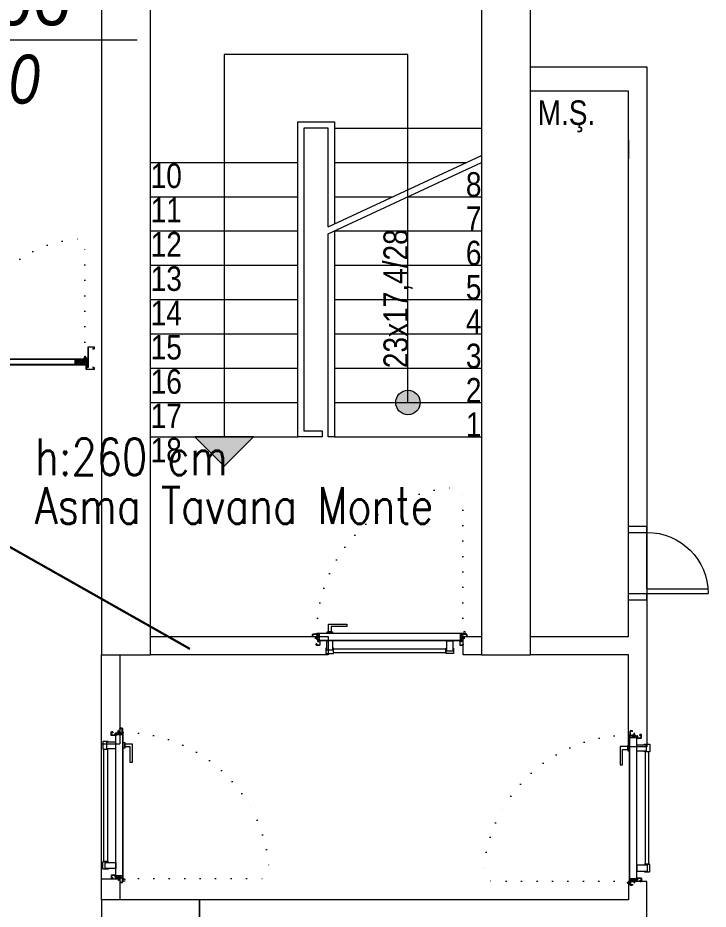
# Model space of a CAD drawing. Header units: metres. Extents: x -13621 to 152406, y -16073 to 22221.
# Drawn here: x 84792 to 85355, y 2472 to 3200 of the extents above; entities that cross this region are included whole.
import ezdxf
from ezdxf.enums import TextEntityAlignment as Align

# ---------------------------------------------------------------- set-up
doc = ezdxf.new("R2010")
doc.units = ezdxf.units.M
doc.header["$LTSCALE"] = 100
doc.header["$MEASUREMENT"] = 0
doc.linetypes.add('DOT2', pattern=[0.125, 0, -0.125])
doc.linetypes.add('HIDDEN', pattern=[0.375, 0.25, -0.125])
doc.layers.get('0').update_dxf_attribs({"color": 9, "lineweight": 9})
for name, color, linetype, lineweight in [('00', 9, 'Continuous', 9), ('01', 9, 'Continuous', 9), ('06C @ 1', 9, 'Continuous', 9), ('06D', 9, 'Continuous', 9), ('09', 9, 'Continuous', 9), ('10', 9, 'Continuous', 9), ('12', 9, 'Continuous', 9), ('14', 9, 'Continuous', 9), ('19', 9, 'Continuous', 9), ('20', 9, 'DOT2', 9), ('21', 9, 'Continuous', 9), ('25', 9, 'Continuous', 9), ('E-DAHİLİ DOME KAMERA', 7, 'Continuous', 30), ('E-DAHİLİ KAMERA', 7, 'Continuous', 30), ('E-YAZI', 7, 'Continuous', 30)]:
    doc.layers.add(name, color=color, linetype=linetype, lineweight=lineweight)
doc.styles.add('Arial', font='arial.ttf', dxfattribs={"height": 2.5})
doc.styles.add('E-YAZI', font='txttw.shx')
doc.styles.add('MuuM_TEXT-ITALIC', font='ARIALNI.TTF')
doc.styles.add('MuuM_TEXT-STANDART', font='ARIALN.TTF')

# ---------------------------------------------------------------- blocks, each defined once
blk = doc.blocks.new('100_DAHİLİ DOME KAMERA')
at = {"layer": 'E-DAHİLİ DOME KAMERA', "color": 4}
for p, q in [((-1.936, 0.715), (-1.936, -0.689)), ((0.82, 0.715), (-1.936, 0.715)), ((0.82, -0.689), (0.82, 0.715)), ((0.82, 0.294), (2.131, 0.668)), ((2.131, 0.668), (2.131, -0.643)), ((0.82, -0.268), (2.131, -0.643)), ((-1.936, -0.689), (0.82, -0.689))]:
    blk.add_line(p, q, dxfattribs=at)
at = {"layer": 'E-DAHİLİ DOME KAMERA', "color": 4, "linetype": 'Continuous'}
blk.add_circle((0, 0), 2.566, dxfattribs=at)
at = {"layer": 'E-DAHİLİ KAMERA', "color": 4}
for q in [(13.416, 6.264), (13.416, -6.264)]:
    blk.add_line((2.566, 0), q, dxfattribs=at)
blk = doc.blocks.new('p-kolon_80x80')
blk.add_lwpolyline([(-40, -40), (40, -40), (40, 40), (-40, 40)], close=True)
blk = doc.blocks.new('1.Bod.Ara.Sitatik Elk')
at = {"layer": '01'}
blk.add_lwpolyline([(900, -5950), (900, -5950), (900, -5950), (900, -5400), (1170, -5400), (1170, -5950), (1170, -5950), (1170, -5950), (1210, -5950), (1210, -5350), (860, -5350), (860, -5950), (900, -5950)], dxfattribs=at)
blk.add_blockref('p-kolon_80x80', (900, -6190), dxfattribs=at)
blk = doc.blocks.new('*U19')
at = {"ltscale": 15}
for p, q in [((-24.9, 0.9), (-25.7, 0)), ((-24.9, -0.9), (-25.7, 0)), ((-22.9, 1.5), (-24.9, 0.9)), ((-22.9, 1.5), (-22.9, -1.5)), ((-21.2, -2.7), (-18.1, 2.8)), ((-21, -2.7), (-17.9, 2.7)), ((-19.7, -2.7), (-16.6, 2.8)), ((-19.5, -2.7), (-16.4, 2.7)), ((-18.5, 1.5), (-18.3, 2)), ((-18.2, -2.7), (-15.1, 2.8)), ((-18, -2.7), (-14.9, 2.7)), ((-17, 1.5), (-16.8, 2)), ((-16.7, -2.7), (-13.6, 2.8)), ((-16.5, -2.7), (-13.4, 2.7)), ((-15.5, 1.5), (-15.3, 2)), ((-15.2, -2.7), (-12.1, 2.8)), ((-15, -2.7), (-11.9, 2.7)), ((-14, 1.5), (-13.8, 2)), ((-13.7, -2.7), (-10.6, 2.8)), ((-13.5, -2.7), (-10.4, 2.7)), ((-12.5, 1.5), (-12.3, 2)), ((-12.2, -2.7), (-9.1, 2.8)), ((-12, -2.7), (-8.9, 2.7)), ((-11, 1.5), (-10.8, 2)), ((-10.7, -2.7), (-7.6, 2.8)), ((-10.5, -2.7), (-7.4, 2.7)), ((-9.5, 1.5), (-9.3, 2)), ((-9.2, -2.7), (-6.1, 2.8)), ((-9, -2.7), (-5.9, 2.7)), ((-8, 1.5), (-7.8, 2)), ((-7.7, -2.7), (-4.6, 2.8)), ((-7.5, -2.7), (-4.4, 2.7)), ((-6.5, 1.5), (-6.3, 2)), ((-6.2, -2.7), (-3.1, 2.8)), ((-6, -2.7), (-2.9, 2.7)), ((-5, 1.5), (-4.8, 2)), ((-4.7, -2.7), (-1.6, 2.8)), ((-4.5, -2.7), (-1.4, 2.7)), ((-3.5, 1.5), (-3.3, 2)), ((-2, 1.5), (-1.8, 2)), ((-0.5, 4.2), (-1.5, 1.5)), ((0, 0.5), (-0.6, 0.5)), ((-24.9, -0.9), (-22.9, -1.5)), ((-8.6, -1.5), (-22.9, -1.5)), ((-21.2, -2.7), (-20.9, -1.5)), ((-20.3, -1.5), (-19.1, -1.5)), ((-19.7, -2.7), (-19.4, -1.5)), ((-18.8, -1.5), (-17.6, -1.5)), ((-18.2, -2.7), (-17.9, -1.5)), ((-17.3, -1.5), (-16.1, -1.5)), ((-16.7, -2.7), (-16.4, -1.5)), ((-15.8, -1.5), (-14.6, -1.5)), ((-15.2, -2.7), (-14.9, -1.5)), ((-14.3, -1.5), (-13.1, -1.5)), ((-13.7, -2.7), (-13.4, -1.5)), ((-12.8, -1.5), (-11.6, -1.5)), ((-12.2, -2.7), (-11.9, -1.5)), ((-11.3, -1.5), (-10.1, -1.5)), ((-10.7, -2.7), (-10.4, -1.5)), ((-9.8, -1.5), (-8.6, -1.5)), ((-9.2, -2.7), (-8.9, -1.5)), ((-8.3, -1.5), (-7.1, -1.5)), ((-7.7, -2.7), (-7.4, -1.5)), ((-6.8, -1.5), (-5.6, -1.5)), ((-6.2, -2.7), (-5.9, -1.5)), ((-5.3, -1.5), (-4.1, -1.5)), ((-4.7, -2.7), (-4.4, -1.5)), ((-3.8, -1.5), (-2.1, -1.5)), ((-0.5, -4.2), (-1.5, -1.5)), ((0, -0.5), (-0.6, -0.5))]:
    blk.add_line(p, q, dxfattribs=at)
for p, q in [((-6.9, 1.5), (-22.9, 1.5)), ((-17.4, 1.5), (-18.6, 1.5)), ((-15.9, 1.5), (-17.1, 1.5)), ((-14.4, 1.5), (-15.6, 1.5)), ((-12.9, 1.5), (-14.1, 1.5)), ((-11.4, 1.5), (-12.6, 1.5)), ((-9.9, 1.5), (-11.1, 1.5)), ((-8.4, 1.5), (-9.6, 1.5)), ((-6.9, 1.5), (-8.1, 1.5)), ((-5.4, 1.5), (-6.6, 1.5)), ((-3.9, 1.5), (-5.1, 1.5)), ((-2.4, 1.5), (-3.6, 1.5)), ((-1.5, 1.5), (-2.1, 1.5)), ((0, 0.5), (0, 4.1)), ((-1.5, -1.5), (-2.1, -1.5)), ((0, -0.5), (0, -4.1))]:
    blk.add_line(p, q)
for centre, radius, start, end in [((-26, 3.9), 3.92, 274.361, 322.10246), ((-26, -3.9), 3.92, 37.89754, 85.639), ((-18, 2.8), 0.0971, 330.32042, 150.32042), ((-16.5, 2.8), 0.0971, 330.32042, 150.32042), ((-15, 2.8), 0.0971, 330.32042, 150.32042), ((-13.5, 2.8), 0.0971, 330.32042, 150.32042), ((-12, 2.8), 0.0971, 330.32042, 150.32042), ((-10.5, 2.8), 0.0971, 330.32042, 150.32042), ((-9, 2.8), 0.0971, 330.32042, 150.32042), ((-7.5, 2.8), 0.0971, 330.32042, 150.32042), ((-6, 2.8), 0.0971, 330.32042, 150.32042), ((-4.5, 2.8), 0.0971, 330.32042, 150.32042), ((-3, 2.8), 0.0971, 330.32042, 150.32042), ((-1.5, 2.8), 0.0971, 330.32042, 150.32042), ((-0.6, 0), 0.486, 90, 270), ((-0.3, 4.1), 0.25, 0, 150.08641), ((-21.1, -2.7), 0.0971, 150.32042, 330.32042), ((-19.6, -2.7), 0.0971, 150.32042, 330.32042), ((-18.1, -2.7), 0.0971, 150.32042, 330.32042), ((-16.6, -2.7), 0.0971, 150.32042, 330.32042), ((-15.1, -2.7), 0.0971, 150.32042, 330.32042), ((-13.6, -2.7), 0.0971, 150.32042, 330.32042), ((-12.1, -2.7), 0.0971, 150.32042, 330.32042), ((-10.6, -2.7), 0.0971, 150.32042, 330.32042), ((-9.1, -2.7), 0.0971, 150.32042, 330.32042), ((-7.6, -2.7), 0.0971, 150.32042, 330.32042), ((-6.1, -2.7), 0.0971, 150.32042, 330.32042), ((-4.6, -2.7), 0.0971, 150.32042, 330.32042), ((-0.3, -4.1), 0.25, 209.91359, 0)]:
    blk.add_arc(centre, radius, start, end, dxfattribs=at)
blk = doc.blocks.new('conta')
at = {"ltscale": 10}
for p, q in [((-2649.88, 5344.46), (-2649.78, 5344.3)), ((-2649.87, 5345.53), (-2649.81, 5345.61)), ((-2649.78, 5344.3), (-2649.74, 5344.3)), ((-2649.72, 5345.4), (-2649.28, 5345.4)), ((-2649.25, 5345.41), (-2649.09, 5345.51)), ((-2648.97, 5344.05), (-2648.78, 5343.8)), ((-2648.87, 5344.09), (-2648.7, 5343.86)), ((-2648.83, 5344.87), (-2648.56, 5345.24)), ((-2648.77, 5345.12), (-2648.63, 5345.3)), ((-2648.71, 5343.79), (-2648.71, 5343.79)), ((-2648.56, 5345.31), (-2648.56, 5345.31))]:
    blk.add_line(p, q, dxfattribs=at)
for centre, radius, start, end in [((-2653.03, 5345), 3.19, 350.46739, 8.93723), ((-2649.87, 5344.47), 0.02, 170.46739, 213.74513), ((-2649.83, 5345.5), 0.05, 140.63452, 188.93723), ((-2649.74, 5345.58), 0.0696, 22.24275, 159.25804), ((-2650.94, 5345.01), 1.24, 340.33821, 16.77718), ((-2649.74, 5344.58), 0.03, 160.33821, 273.26661), ((-2649.72, 5345.37), 0.03, 90, 196.77718), ((-2649.56, 5341.55), 3.01, 80.43616, 93.26661), ((-2649.28, 5345.45), 0.05, 270, 303.00619), ((-2649.22, 5344.14), 0.231, 353.95711, 81.90038), ((-2649.08, 5345.49), 0.03, 4.79721, 123.00619), ((-2649.06, 5344.54), 0.03, 260.43616, 338.70659), ((-2650.22, 5344.99), 1.27, 338.70659, 23.04177), ((-2648.89, 5344.11), 0.1, 173.95711, 217.26527), ((-2649.01, 5345.57), 0.05, 18.79511, 42.1429), ((-2651.17, 5344.83), 2.33, 7.58966, 18.79511), ((-2658.2, 5345.19), 9.36, 353.68569, 357.8537), ((-2648.79, 5344.15), 0.1, 173.68569, 217.26527), ((-2648.81, 5345.15), 0.05, 187.58966, 322.73473), ((-2648.79, 5344.84), 0.05, 142.73473, 180.2669), ((-2648.74, 5343.83), 0.05, 217.26527, 307.26527), ((-2648.74, 5343.83), 0.05, 307.26527, 37.26527), ((-2648.59, 5345.27), 0.05, 52.73473, 142.73473), ((-2648.59, 5345.27), 0.05, 322.73473, 52.73473)]:
    blk.add_arc(centre, radius, start, end, dxfattribs=at)
for points, knots in [([(-2649.74, 5344.31), (-2649.74, 5344.34), (-2649.7, 5344.52), (-2649.59, 5344.33), (-2649.34, 5344.36), (-2649.23, 5344.37), (-2649.18, 5344.37)], [0, 0, 0, 0, 0.1008757, 0.3841126, 0.5436166, 0.6906785, 0.6906785, 0.6906785, 0.6906785]), ([(-2648.98, 5345.6), (-2649, 5345.63), (-2649.09, 5345.71), (-2649.23, 5345.44), (-2649.32, 5345.74), (-2649.39, 5345.46), (-2649.51, 5345.75), (-2649.59, 5345.5), (-2649.65, 5345.57), (-2649.68, 5345.61)], [0.0086373, 0.0086373, 0.0086373, 0.0086373, 0.1097304, 0.3133405, 0.4430081, 0.5658764, 0.7165186, 0.8527974, 0.9648495, 0.9648495, 0.9648495, 0.9648495])]:
    blk.add_open_spline(points, degree=3, knots=knots, dxfattribs=at)
blk = doc.blocks.new('p-yn_sackasa')
at = {"layer": '10', "linetype": 'Continuous'}
for p, q in [((-2.19, 0), (-2.19, -0.15)), ((0, 6.16), (0, 6.9)), ((0.01, 6.9), (0.01, 6.15)), ((0.14, 6.9), (0.14, 6.16)), ((0.15, 6.9), (0.15, 6.16)), ((2.69, 7.16), (0.26, 7.16)), ((2.69, 7.15), (0.26, 7.15)), ((2.69, 7.02), (0.26, 7.02)), ((0.26, 7.01), (2.69, 7.01)), ((0.26, 6.05), (0.76, 6.05)), ((0.75, 6.04), (0.26, 6.04)), ((0.26, 5.91), (0.75, 5.91)), ((0.76, 5.9), (0.26, 5.9)), ((0.67, -0.71), (0.67, 2.27)), ((0.69, -0.71), (0.69, 2.27)), ((0.75, 5.91), (0.75, 6.04)), ((0.76, 5.9), (0.76, 6.05)), ((0.81, -0.71), (0.81, 2.27)), ((0.83, -0.71), (0.83, 2.27)), ((0.92, 2.33), (0.95, 2.32)), ((0.93, 2.34), (0.95, 2.33)), ((1.01, 2.46), (0.99, 2.47)), ((0.99, 2.46), (1.01, 2.45)), ((1.11, 2.52), (1.11, 3.73)), ((1.12, 2.52), (1.12, 3.73)), ((1.25, 3.73), (1.25, 2.52)), ((1.26, 2.52), (1.26, 3.73)), ((1.37, 3.98), (2.49, 3.98)), ((2.49, 3.97), (1.37, 3.97)), ((1.37, 3.84), (2.49, 3.84)), ((2.49, 3.83), (1.37, 3.83)), ((2.6, 3.69), (2.5, 3.36)), ((2.51, 3.35), (2.61, 3.69)), ((2.73, 3.65), (2.63, 3.32)), ((2.74, 3.64), (2.64, 3.31)), ((2.8, 3.29), (2.8, 6.9)), ((2.81, 3.29), (2.81, 6.9)), ((2.94, 3.29), (2.94, 6.9)), ((2.95, 3.29), (2.95, 6.9)), ((-2.95, -0.25), (-2.95, -1.75)), ((-2.94, -1.75), (-2.94, -0.25)), ((-2.81, -0.25), (-2.81, -1.75)), ((-2.8, -0.25), (-2.8, -1.75)), ((-2.19, 0), (-2.7, 0)), ((-2.2, -0.01), (-2.7, -0.01)), ((-2.2, -0.14), (-2.7, -0.14)), ((-2.19, -0.15), (-2.7, -0.15)), ((1.01, -1.85), (-2.7, -1.85)), ((1.01, -1.86), (-2.7, -1.86)), ((-2.7, -1.99), (1.01, -1.99)), ((1.01, -2), (-2.7, -2)), ((-2.2, -0.14), (-2.2, -0.01)), ((0.92, -0.77), (0.95, -0.76)), ((0.93, -0.78), (0.95, -0.77)), ((0.99, -0.89), (1.01, -0.88)), ((1.01, -0.89), (0.99, -0.91)), ((1.11, -0.96), (1.11, -1.75)), ((1.12, -0.96), (1.12, -1.75)), ((1.25, -0.96), (1.25, -1.75)), ((1.26, -0.96), (1.26, -1.75))]:
    blk.add_line(p, q, dxfattribs=at)
for points in [[(0.15, 2.14), (0.67, 2.14), (0.67, -0.54), (0.15, -0.54)], [(0.15, 2.14), (0.41, 2.14), (0.41, -0.54), (0.15, -0.54)]]:
    blk.add_lwpolyline(points, close=True, dxfattribs=at)
for centre, radius, start, end in [((0.26, 6.9), 0.261, 90, 180), ((0.26, 6.16), 0.261, 180, 270), ((0.26, 6.9), 0.249, 90, 180), ((0.26, 6.16), 0.249, 181.34499, 271.35021), ((0.26, 6.9), 0.122, 90, 180), ((0.26, 6.16), 0.122, 180, 270), ((0.26, 6.9), 0.11, 90, 180), ((0.26, 6.16), 0.11, 180, 270), ((0.89, 2.27), 0.219, 63.21528, 180), ((0.89, 2.27), 0.206, 63.21689, 180), ((0.89, 2.27), 0.0801, 63.21502, 180), ((0.89, 2.27), 0.0674, 63.21445, 180), ((1.04, 2.52), 0.206, 243.2197, 0), ((1.04, 2.52), 0.219, 243.21479, 0), ((1.04, 2.52), 0.0801, 243.22028, 0), ((1.04, 2.52), 0.0674, 243.21287, 0), ((1.37, 3.73), 0.253, 90, 180), ((1.37, 3.73), 0.24, 90, 180), ((1.37, 3.73), 0.114, 90, 180), ((1.37, 3.73), 0.101, 90, 180), ((2.49, 3.72), 0.261, 342.86025, 90), ((2.49, 3.72), 0.249, 342.86129, 90), ((2.49, 3.72), 0.122, 342.86074, 90), ((2.49, 3.72), 0.11, 342.86215, 90), ((2.72, 3.29), 0.232, 162.8601, 0), ((2.72, 3.29), 0.219, 162.86127, 0), ((2.72, 3.29), 0.0927, 162.86053, 0), ((2.72, 3.29), 0.0801, 162.86241, 0), ((2.69, 6.9), 0.261, 0, 90), ((2.69, 6.9), 0.249, 0, 90), ((2.69, 6.9), 0.122, 0, 90), ((2.69, 6.9), 0.11, 0, 90), ((-2.7, -0.25), 0.253, 90, 180), ((-2.7, -1.75), 0.253, 180, 270), ((-2.7, -0.25), 0.24, 90, 180), ((-2.7, -1.75), 0.24, 180, 270), ((-2.7, -0.25), 0.114, 90, 180), ((-2.7, -1.75), 0.114, 180, 270), ((-2.7, -0.25), 0.101, 90, 180), ((-2.7, -1.75), 0.101, 180, 270), ((0.89, -0.71), 0.219, 180, 296.78496), ((0.89, -0.71), 0.206, 180, 296.78515), ((0.89, -0.71), 0.0801, 180, 296.78498), ((0.89, -0.71), 0.0674, 180, 180.52454), ((0.89, -0.71), 0.0674, 180, 296.78713), ((1.04, -0.96), 0.219, 0, 116.78545), ((1.04, -0.96), 0.206, 0, 116.78362), ((1.04, -0.96), 0.0801, 0, 116.78105), ((1.04, -0.96), 0.0674, 0, 116.78713), ((1.01, -1.75), 0.114, 270, 0), ((1.01, -1.75), 0.24, 270, 0), ((1.01, -1.75), 0.101, 270, 0), ((1.01, -1.75), 0.253, 270, 0)]:
    blk.add_arc(centre, radius, start, end, dxfattribs=at)
at = {"layer": '10', "xscale": 0.0842696629213483, "yscale": 0.0842696629213483, "zscale": 0.0842696629213483}
blk.add_blockref('*U19', (0.95, 1.35), dxfattribs=at)
at = {"layer": '14', "xscale": -0.7887640449438696, "yscale": 0.7887640449438696, "zscale": 0.7887640449438204, "rotation": 90}
blk.add_blockref('conta', (4217.78, -2086.42), dxfattribs=at)
blk = doc.blocks.new('*U375')
at = {"layer": '06D'}
for points in [[(8.5, 9.56), (7.87, 9.56), (7.87, 13.56, -0.414214), (8.25, 13.93), (13.75, 13.93, -0.414214), (14.12, 13.56), (14.12, 9.56), (13.5, 9.56)], [(111.5, 9.56), (112.12, 9.56), (112.12, 13.56, 0.414214), (111.75, 13.93), (106.25, 13.93, 0.414214), (105.87, 13.56), (105.87, 9.56), (106.5, 9.56)]]:
    blk.add_lwpolyline(points, format="xyb", dxfattribs=at)
for points in [[(8.5, 10.94), (13.5, 10.94), (13.5, 3.44), (8.5, 3.44)], [(105.87, 13.31), (14.12, 13.31), (14.12, 10.18), (105.87, 10.18)], [(111.5, 12.06), (106.5, 12.06), (106.5, 3.44), (111.5, 3.44)]]:
    blk.add_lwpolyline(points, close=True, dxfattribs=at)
for points in [[(8.8, -2.56), (8.8, -3.81), (13.2, -3.81), (13.2, -2.56), (8.8, -2.56)], [(9.87, -3.81), (9.87, -10.06), (24.87, -10.06), (24.87, -8.19), (12.12, -8.19), (12.12, -8.19), (12.12, -3.81), (9.87, -3.81)]]:
    blk.add_lwpolyline(points, dxfattribs=at)
at = {"layer": '10', "ltscale": 10}
for p, q in [((1, 0.68), (2, 1.33)), ((1, 0.68), (2, 1.33)), ((2, 0.28), (1, 0.28)), ((2, 0.28), (1, 0.28)), ((2, 0.08), (1, 0.08)), ((2, 0.08), (1, 0.08)), ((2, 1.76), (2, 1.33)), ((2.3, 1.76), (2, 1.76)), ((2, 1.76), (2, 1.33)), ((2.3, 1.76), (2, 1.76)), ((2, 1.33), (2, -0.17)), ((2, 1.33), (2, -0.17)), ((2.3, -2.19), (2.3, 3.34)), ((2.3, 1.33), (2.3, 1.76)), ((2.3, 1.33), (2.3, 1.76)), ((2.3, -0.17), (2.3, 1.33)), ((2.3, -0.17), (2.3, 1.33)), ((117.6, 3.44), (2.4, 3.44)), ((2.45, -2.29), (2.45, 3.24)), ((117.5, 3.29), (2.5, 3.29)), ((117.55, -2.29), (117.55, 3.24)), ((117.7, -2.19), (117.7, 3.34)), ((117.7, 1.76), (117.7, 0.26)), ((118, 1.76), (117.7, 1.76)), ((117.7, 0.26), (117.7, -0.17)), ((118, 0.26), (118, 1.76)), ((118, 1.51), (119, 1.51)), ((118, 1.31), (119, 1.31)), ((119, 0.91), (118, 0.26)), ((118, -0.17), (118, 0.26)), ((0.3, -2.46), (0.3, -2.34)), ((0.4, -2.24), (2.25, -2.24)), ((119.6, -2.56), (0.4, -2.56)), ((0.45, -2.41), (0.45, -2.39)), ((0.45, -2.39), (2.35, -2.39)), ((119.54, -2.41), (0.45, -2.41)), ((2, -0.17), (2.3, -0.17)), ((2, -0.17), (2.3, -0.17)), ((119.54, -2.39), (117.65, -2.39)), ((117.7, -0.17), (118, -0.17)), ((119.6, -2.24), (117.75, -2.24)), ((119.55, -2.41), (119.55, -2.39)), ((119.7, -2.46), (119.7, -2.34)), ((120.84, -2), (120.84, -2.43)), ((120.84, -2), (120.84, -2.43)), ((121.05, -2), (121.05, -2.43)), ((121.05, -2), (121.05, -2.43)), ((121.22, -2.16), (121.05, -2.16)), ((121.22, -2.16), (121.05, -2.16)), ((121.22, -2.16), (121.22, -2.29)), ((121.22, -2.16), (121.22, -2.29)), ((121.6, -2.73), (121.73, -2.62)), ((121.6, -2.73), (121.73, -2.62))]:
    blk.add_line(p, q, dxfattribs=at)
blk.add_circle((120.95, -3.26), 0.843, dxfattribs=at)
blk.add_circle((120.95, -3.26), 0.843, dxfattribs=at)
for centre, radius, start, end in [((2.44, 3.3), 0.141, 104.92708, 165.07292), ((117.5, 3.24), 0.05, 0, 90), ((117.6, 3.34), 0.1, 0, 90), ((0.4, -2.34), 0.1, 90, 180), ((0.4, -2.46), 0.1, 180, 270), ((0.45, -2.39), 0.005, 90, 180), ((0.45, -2.41), 0.005, 180, 270), ((2.25, -2.19), 0.05, 270, 0), ((2.35, -2.29), 0.1, 270, 0), ((117.65, -2.29), 0.1, 180, 270), ((117.75, -2.19), 0.05, 180, 270), ((119.54, -2.39), 0.005, 0, 90), ((119.54, -2.41), 0.005, 270, 360), ((119.6, -2.34), 0.1, 0, 90), ((119.6, -2.46), 0.1, 270, 0), ((120.42, -2.26), 0.302, 285.55242, 60.03149), ((120.42, -2.26), 0.302, 285.55242, 60.03149), ((120.42, -2.26), 0.428, 336.35197, 37.62095), ((120.42, -2.26), 0.428, 336.35197, 37.62095), ((120.95, -3.26), 1.01, 39.4092, 74.28614), ((120.95, -3.26), 1.01, 39.4092, 74.28614)]:
    blk.add_arc(centre, radius, start, end, dxfattribs=at)
at = {"layer": '20'}
blk.add_lwpolyline([(119.7, -2.4), (119.7, -121.8, -0.414214), (0.3, -2.4, 1)], format="xyb", dxfattribs=at)
blk.add_blockref('p-yn_sackasa', (0, 0))
at = {"xscale": -1}
blk.add_blockref('p-yn_sackasa', (120, 0), dxfattribs=at)
blk = doc.blocks.new('merd-1.ara')
at = {"layer": '19'}
h = blk.add_hatch(color=256, dxfattribs=at)
h.dxf.hatch_style = 1
edge = h.paths.add_edge_path()
edge.add_arc((210, -344), 10, 0, 360)
h = blk.add_hatch(color=256, dxfattribs=at)
h.dxf.hatch_style = 1
h.paths.add_polyline_path([(84, -372), (36, -372), (60, -396.04)])
at = {"layer": '19', "linetype": 'Continuous'}
for points in [[(210, -344), (210, -120), (210, -60), (60, -60), (60, -372)], [(145, -200.74), (145, -120), (125, -120), (125, -120), (125, -367), (140, -367), (140, -372), (120, -372), (120, -367), (120, -115), (120, -115), (150, -115), (150, -198.41)], [(150, -120), (270, -120)], [(145, -200.74), (270, -142.41)], [(0, -148), (120, -148)], [(145, -206.33), (270, -148)], [(150, -148), (258.02, -148)], [(0, -176), (120, -176)], [(150, -176), (198.02, -176)], [(210, -176), (270, -176)], [(0, -204), (120, -204)], [(150, -204), (270, -204)], [(0, -232), (120, -232)], [(150, -232), (270, -232)], [(0, -260), (120, -260)], [(150, -260), (270, -260)], [(0, -288), (120, -288)], [(150, -288), (270, -288)], [(0, -316), (120, -316)], [(150, -316), (270, -316)], [(0, -344), (120, -344)], [(150, -344), (270, -344)], [(0, -372), (120, -372)], [(150, -372), (270, -372)]]:
    blk.add_lwpolyline(points, dxfattribs=at)
at = {"layer": '19'}
for points in [[(145, -206.33), (270, -148)], [(150, -204), (150, -372), (150, -372), (145, -372), (145, -372), (145, -206.33)]]:
    blk.add_lwpolyline(points, dxfattribs=at)
blk.add_lwpolyline([(84, -372), (36, -372), (60, -396.04)], close=True, dxfattribs=at)
blk.add_circle((210, -344), 10, dxfattribs=at)
at = {"layer": '21', "style": 'MuuM_TEXT-STANDART'}
for s, p in [('10', (0, -168.89)), ('11', (0, -196.89)), ('12', (0, -224.89)), ('13', (0, -252.89)), ('14', (0, -280.89)), ('15', (0, -308.89)), ('16', (0, -336.89)), ('17', (0, -364.89)), ('18', (0, -392.89))]:
    blk.add_text(s, height=20, dxfattribs=at).set_placement(p)
for s, p in [('8', (270, -176)), ('7', (270, -204)), ('6', (270, -232)), ('5', (270, -260)), ('4', (270, -288)), ('3', (270, -316)), ('2', (270, -344)), ('1', (270, -372))]:
    blk.add_text(s, height=20, dxfattribs=at).set_placement(p, align=Align.RIGHT)
blk.add_text('23x17,4/28', height=20, rotation=90, dxfattribs=at).set_placement((210, -202.6), align=Align.RIGHT)
blk = doc.blocks.new('p-kapı kolu')
for points in [[(2.2, 0), (2.2, -1.25), (-2.2, -1.25), (-2.2, 0), (2.2, 0)], [(1.225, -1.25), (1.225, -7.5), (-13.775, -7.5), (-13.775, -5.625), (-1.025, -5.625), (-1.025, -5.625), (-1.025, -1.25), (1.225, -1.25)]]:
    blk.add_lwpolyline(points)
blk = doc.blocks.new('K-AH-01')
at = {"layer": '09'}
h = blk.add_hatch(dxfattribs=at)
h.set_pattern_fill('LOGEND', color=256, scale=10, style=0)
h.set_pattern_definition([(7e-15, (-3944.073, -2726.897), (10, 10), [3, -7]), (7e-15, (-3944.073, -2726.397), (10, 10), [3, -7]), (7e-15, (-3943.573, -2725.397), (10, 10), [2, -8]), (7e-15, (-3943.073, -2724.397), (10, 10), [1.5, -8.5]), (7e-15, (-3943.073, -2723.397), (10, 10), [1, -9]), (7e-15, (-3945.573, -2722.397), (10, 10), [0.5, -2.5, 0.5, -6.5]), (7e-15, (-3944.073, -2721.897), (10, 10), [0.5, -4, 1.5, -4]), (7e-15, (-3942.073, -2721.397), (10, 10), [0.5, -0.5, 0.5, -8.5]), (7e-15, (-3942.573, -2720.897), (10, 10), [0.5, -9.5]), (7e-15, (-3943.073, -2719.897), (10, 10), [1.5, -8.5]), (7e-15, (-3943.073, -2718.897), (10, 10), [2, -8]), (7e-15, (-3943.573, -2717.897), (10, 10), [2.5, -3, 0.5, -4]), (90, (-3947.573, -2723.897), (-10, 10), [0.5, -1, 2.5, -6]), (90, (-3947.073, -2722.897), (-10, 10), [0.5, -0.5, 1.5, -7.5]), (90, (-3946.573, -2718.897), (-10, 10), [1, -9]), (90, (-3946.073, -2722.897), (-10, 10), [2, -3, 0.5, -4.5]), (90, (-3945.573, -2717.397), (-10, 10), [0.5, -9.5]), (90, (-3945.073, -2722.397), (-10, 10), [1.5, -8.5]), (90, (-3944.073, -2721.897), (-10, 10), [1, -9]), (90, (-3943.073, -2721.897), (-10, 10), [0.5, -1.5, 1.5, -6.5]), (90, (-3942.573, -2721.397), (-10, 10), [0.5, -9.5]), (90, (-3942.073, -2723.397), (-10, 10), [1.4, -8.6]), (90, (-3941.573, -2725.397), (-10, 10), [1, -9]), (90, (-3940.573, -2721.397), (-10, 10), [0.5, -9.5]), (90, (-3939.573, -2721.897), (-10, 10), [1.5, -8.5]), (90, (-3938.573, -2721.897), (-10, 10), [1.5, -8.5]), (45, (-3940.073, -2725.8966), (1e-15, 10), [0.7071, -0.7071, 0.7071, -12.020836]), (45, (-3942.073, -2723.3966), (1e-15, 10), [1.4142, -12.727936]), (45, (-3946.073, -2718.3966), (1e-15, 10), [1.4142, -12.727936]), (45, (-3944.073, -2720.8966), (1e-15, 10), [1.4142, -12.727936]), (45, (-3943.573, -2722.8966), (1e-15, 10), [1.4142, -12.727936]), (45, (-3940.573, -2724.8966), (1e-15, 10), [1.4142, -12.727936]), (45, (-3941.573, -2724.3966), (1e-15, 10), [2.12132, -12.020816]), (45, (-3944.573, -2719.8966), (1e-15, 10), [0.7071, -13.435036]), (45, (-3945.073, -2718.8966), (1e-15, 10), [0.7071, -13.435036]), (45, (-3941.073, -2718.8966), (1e-15, 10), [0.7071, -13.435036]), (45, (-3945.073, -2723.8966), (1e-15, 10), [0.7071, -13.435036]), (45, (-3939.573, -2720.3966), (1e-15, 10), [0.7071, -13.435036]), (45, (-3943.073, -2721.3966), (1e-15, 10), [0.7071, -13.435036]), (45, (-3942.073, -2720.3966), (1e-15, 10), [0.7071, -13.435036]), (135, (-3942.573, -2722.3966), (-10, 1e-15), [0.7071, -0.7071, 2.12132, -10.606616]), (135, (-3941.073, -2722.3966), (-10, 1e-15), [0.7071, -13.435036]), (135, (-3941.073, -2725.8966), (-10, 1e-15), [0.7071, -13.435036]), (135, (-3943.073, -2723.3966), (-10, 1e-15), [0.7071, -13.435036]), (135, (-3941.573, -2721.3966), (-10, 1e-15), [0.7071, -13.435036]), (135, (-3944.073, -2723.8966), (-10, 1e-15), [0.7071, -13.435036]), (135, (-3940.073, -2723.8966), (-10, 1e-15), [0.7071, -13.435036]), (135, (-3947.073, -2726.8966), (-10, 1e-15), [0.7071, -13.435036]), (135, (-3946.573, -2726.3966), (-10, 1e-15), [1.4142, -12.727936]), (135, (-3946.073, -2725.8966), (-10, 1e-15), [1.4142, -12.727936]), (135, (-3945.073, -2725.8966), (-10, 1e-15), [1.4142, -12.727936]), (135, (-3944.573, -2724.8966), (-10, 1e-15), [1.4142, -12.727936]), (135, (-3940.573, -2720.8966), (-10, 1e-15), [1.4142, -12.727936]), (135, (-3938.573, -2725.8966), (-10, 1e-15), [1.4142, -12.727936]), (135, (-3938.073, -2717.8966), (-10, 1e-15), [1.4142, -12.727936]), (135, (-3938.073, -2718.8966), (-10, 1e-15), [1.4142, -12.727936]), (135, (-3939.073, -2719.3966), (-10, 1e-15), [1.4142, -12.727936]), (135, (-3946.073, -2719.3966), (-10, 1e-15), [2.12132, -12.020816]), (135, (-3939.573, -2720.3966), (-10, 1e-15), [2.12132, -12.020816]), (26.56505, (-3945.0727, -2717.3966), (10, 4e-09), [1.118, -21.24268]), (26.56505, (-3945.0727, -2722.3966), (10, 4e-09), [1.118, -21.24268]), (26.56505, (-3944.0727, -2719.3966), (10, 4e-09), [1.118, -21.24268]), (26.56505, (-3941.0727, -2726.3966), (10, 4e-09), [1.118, -21.24268]), (26.56505, (-3941.5727, -2725.3966), (10, 4e-09), [1.118, -21.24268]), (26.56505, (-3944.5727, -2723.3966), (10, 4e-09), [1.118, -21.24268]), (26.56505, (-3944.5727, -2718.3966), (10, 4e-09), [1.118, -21.24268]), (26.56505, (-3941.5727, -2721.3966), (10, 4e-09), [2.236, -20.12468]), (63.43495, (-3941.5727, -2719.8966), (5e-10, 10), [1.118, -21.24268]), (63.43495, (-3940.0727, -2722.8966), (5e-10, 10), [1.118, -21.24268]), (63.43495, (-3945.0727, -2720.8966), (5e-10, 10), [1.118, -21.24268]), (63.43495, (-3947.0727, -2720.3966), (5e-10, 10), [1.118, -21.24268]), (63.43495, (-3941.0727, -2722.3966), (5e-10, 10), [1.118, -21.24268]), (63.43495, (-3942.0727, -2722.3966), (5e-10, 10), [1.118, -21.24268]), (63.43495, (-3946.0727, -2720.8966), (5e-10, 10), [2.236, -20.12468]), (63.43495, (-3938.5727, -2724.3966), (5e-10, 10), [2.236, -20.12468]), (63.43495, (-3939.5727, -2723.8966), (5e-10, 10), [2.236, -20.12468]), (116.56505, (-3947.5727, -2725.3966), (-4e-09, 10), [1.118, -21.24268]), (116.56505, (-3947.5727, -2719.8966), (-4e-09, 10), [1.118, -21.24268]), (116.56505, (-3945.5727, -2726.8966), (-4e-09, 10), [1.118, -21.24268]), (116.56505, (-3946.5727, -2717.8966), (-4e-09, 10), [1.118, -21.24268]), (116.56505, (-3945.5727, -2723.8966), (-4e-09, 10), [1.118, -21.24268]), (116.56505, (-3943.5727, -2722.8966), (-4e-09, 10), [1.118, -21.24268]), (116.56505, (-3942.5727, -2720.8966), (-4e-09, 10), [1.118, -21.24268]), (116.56505, (-3947.0727, -2724.8966), (3.2e-06, 10.0000016), [1.118, -21.24268]), (116.56505, (-3944.5727, -2723.3966), (-4e-09, 10), [1.118, -21.24268]), (116.56505, (-3941.5727, -2724.3966), (-4e-09, 10), [1.118, -21.24268]), (116.56505, (-3940.5727, -2723.3966), (-4e-09, 10), [1.118, -21.24268]), (116.56505, (-3938.5727, -2720.3966), (-4e-09, 10), [1.118, -21.24268]), (116.56505, (-3946.0727, -2717.3966), (-4e-09, 10), [1.118, -21.24268]), (116.56505, (-3947.5727, -2717.8966), (-4e-09, 10), [2.236, -20.12468]), (116.56505, (-3946.0727, -2724.8966), (-4e-09, 10), [2.236, -20.12468]), (153.43495, (-3947.5727, -2726.3966), (-10, 5e-10), [1.118, -21.24268]), (153.43495, (-3939.0727, -2726.8966), (-10, 5e-10), [1.118, -21.24268]), (153.43495, (-3939.5727, -2721.8966), (-10, 5e-10), [1.118, -21.24268]), (153.43495, (-3943.5727, -2725.3966), (-10, 5e-10), [1.118, -21.24268]), (153.43495, (-3944.0727, -2726.3966), (-10, 5e-10), [1.118, -21.24268]), (153.43495, (-3943.0727, -2724.3966), (-10, 5e-10), [1.118, -21.24268]), (153.43495, (-3940.0727, -2718.3966), (-10, 5e-10), [1.118, -21.24268]), (153.43495, (-3939.0727, -2717.8966), (-10, 5e-10), [2.236, -20.12468])])
h.paths.add_polyline_path([(10.77, 6.46), (10.77, 2.46), (0.77, 2.46), (0.77, 6.46)])
h = blk.add_hatch(dxfattribs=at)
h.set_pattern_fill('LOGEND', color=256, scale=10, style=0)
h.set_pattern_definition([(7e-15, (-3938.781, -2726.897), (10, 10), [3, -7]), (7e-15, (-3938.781, -2726.397), (10, 10), [3, -7]), (7e-15, (-3938.281, -2725.397), (10, 10), [2, -8]), (7e-15, (-3937.781, -2724.397), (10, 10), [1.5, -8.5]), (7e-15, (-3937.781, -2723.397), (10, 10), [1, -9]), (7e-15, (-3940.281, -2722.397), (10, 10), [0.5, -2.5, 0.5, -6.5]), (7e-15, (-3938.781, -2721.897), (10, 10), [0.5, -4, 1.5, -4]), (7e-15, (-3936.781, -2721.397), (10, 10), [0.5, -0.5, 0.5, -8.5]), (7e-15, (-3937.281, -2720.897), (10, 10), [0.5, -9.5]), (7e-15, (-3937.781, -2719.897), (10, 10), [1.5, -8.5]), (7e-15, (-3937.781, -2718.897), (10, 10), [2, -8]), (7e-15, (-3938.281, -2717.897), (10, 10), [2.5, -3, 0.5, -4]), (90, (-3942.281, -2723.897), (-10, 10), [0.5, -1, 2.5, -6]), (90, (-3941.781, -2722.897), (-10, 10), [0.5, -0.5, 1.5, -7.5]), (90, (-3941.281, -2718.897), (-10, 10), [1, -9]), (90, (-3940.781, -2722.897), (-10, 10), [2, -3, 0.5, -4.5]), (90, (-3940.281, -2717.397), (-10, 10), [0.5, -9.5]), (90, (-3939.781, -2722.397), (-10, 10), [1.5, -8.5]), (90, (-3938.781, -2721.897), (-10, 10), [1, -9]), (90, (-3937.781, -2721.897), (-10, 10), [0.5, -1.5, 1.5, -6.5]), (90, (-3937.281, -2721.397), (-10, 10), [0.5, -9.5]), (90, (-3936.781, -2723.397), (-10, 10), [1.4, -8.6]), (90, (-3936.281, -2725.397), (-10, 10), [1, -9]), (90, (-3935.281, -2721.397), (-10, 10), [0.5, -9.5]), (90, (-3934.281, -2721.897), (-10, 10), [1.5, -8.5]), (90, (-3933.281, -2721.897), (-10, 10), [1.5, -8.5]), (45, (-3934.781, -2725.8966), (1e-15, 10), [0.7071, -0.7071, 0.7071, -12.020836]), (45, (-3936.781, -2723.3966), (1e-15, 10), [1.4142, -12.727936]), (45, (-3940.781, -2718.3966), (1e-15, 10), [1.4142, -12.727936]), (45, (-3938.781, -2720.8966), (1e-15, 10), [1.4142, -12.727936]), (45, (-3938.281, -2722.8966), (1e-15, 10), [1.4142, -12.727936]), (45, (-3935.281, -2724.8966), (1e-15, 10), [1.4142, -12.727936]), (45, (-3936.281, -2724.3966), (1e-15, 10), [2.12132, -12.020816]), (45, (-3939.281, -2719.8966), (1e-15, 10), [0.7071, -13.435036]), (45, (-3939.781, -2718.8966), (1e-15, 10), [0.7071, -13.435036]), (45, (-3935.781, -2718.8966), (1e-15, 10), [0.7071, -13.435036]), (45, (-3939.781, -2723.8966), (1e-15, 10), [0.7071, -13.435036]), (45, (-3934.281, -2720.3966), (1e-15, 10), [0.7071, -13.435036]), (45, (-3937.781, -2721.3966), (1e-15, 10), [0.7071, -13.435036]), (45, (-3936.781, -2720.3966), (1e-15, 10), [0.7071, -13.435036]), (135, (-3937.281, -2722.3966), (-10, 1e-15), [0.7071, -0.7071, 2.12132, -10.606616]), (135, (-3935.781, -2722.3966), (-10, 1e-15), [0.7071, -13.435036]), (135, (-3935.781, -2725.8966), (-10, 1e-15), [0.7071, -13.435036]), (135, (-3937.781, -2723.3966), (-10, 1e-15), [0.7071, -13.435036]), (135, (-3936.281, -2721.3966), (-10, 1e-15), [0.7071, -13.435036]), (135, (-3938.781, -2723.8966), (-10, 1e-15), [0.7071, -13.435036]), (135, (-3934.781, -2723.8966), (-10, 1e-15), [0.7071, -13.435036]), (135, (-3941.781, -2726.8966), (-10, 1e-15), [0.7071, -13.435036]), (135, (-3941.281, -2726.3966), (-10, 1e-15), [1.4142, -12.727936]), (135, (-3940.781, -2725.8966), (-10, 1e-15), [1.4142, -12.727936]), (135, (-3939.781, -2725.8966), (-10, 1e-15), [1.4142, -12.727936]), (135, (-3939.281, -2724.8966), (-10, 1e-15), [1.4142, -12.727936]), (135, (-3935.281, -2720.8966), (-10, 1e-15), [1.4142, -12.727936]), (135, (-3933.281, -2725.8966), (-10, 1e-15), [1.4142, -12.727936]), (135, (-3932.781, -2717.8966), (-10, 1e-15), [1.4142, -12.727936]), (135, (-3932.781, -2718.8966), (-10, 1e-15), [1.4142, -12.727936]), (135, (-3933.781, -2719.3966), (-10, 1e-15), [1.4142, -12.727936]), (135, (-3940.781, -2719.3966), (-10, 1e-15), [2.12132, -12.020816]), (135, (-3934.281, -2720.3966), (-10, 1e-15), [2.12132, -12.020816]), (26.56505, (-3939.7813, -2717.3966), (10, 4e-09), [1.118, -21.24268]), (26.56505, (-3939.7813, -2722.3966), (10, 4e-09), [1.118, -21.24268]), (26.56505, (-3938.7813, -2719.3966), (10, 4e-09), [1.118, -21.24268]), (26.56505, (-3935.7813, -2726.3966), (10, 4e-09), [1.118, -21.24268]), (26.56505, (-3936.2813, -2725.3966), (10, 4e-09), [1.118, -21.24268]), (26.56505, (-3939.2813, -2723.3966), (10, 4e-09), [1.118, -21.24268]), (26.56505, (-3939.2813, -2718.3966), (10, 4e-09), [1.118, -21.24268]), (26.56505, (-3936.2813, -2721.3966), (10, 4e-09), [2.236, -20.12468]), (63.43495, (-3936.2813, -2719.8966), (5e-10, 10), [1.118, -21.24268]), (63.43495, (-3934.7813, -2722.8966), (5e-10, 10), [1.118, -21.24268]), (63.43495, (-3939.7813, -2720.8966), (5e-10, 10), [1.118, -21.24268]), (63.43495, (-3941.7813, -2720.3966), (5e-10, 10), [1.118, -21.24268]), (63.43495, (-3935.7813, -2722.3966), (5e-10, 10), [1.118, -21.24268]), (63.43495, (-3936.7813, -2722.3966), (5e-10, 10), [1.118, -21.24268]), (63.43495, (-3940.7813, -2720.8966), (5e-10, 10), [2.236, -20.12468]), (63.43495, (-3933.2813, -2724.3966), (5e-10, 10), [2.236, -20.12468]), (63.43495, (-3934.2813, -2723.8966), (5e-10, 10), [2.236, -20.12468]), (116.56505, (-3942.2813, -2725.3966), (-4e-09, 10), [1.118, -21.24268]), (116.56505, (-3942.2813, -2719.8966), (-4e-09, 10), [1.118, -21.24268]), (116.56505, (-3940.2813, -2726.8966), (-4e-09, 10), [1.118, -21.24268]), (116.56505, (-3941.2813, -2717.8966), (-4e-09, 10), [1.118, -21.24268]), (116.56505, (-3940.2813, -2723.8966), (-4e-09, 10), [1.118, -21.24268]), (116.56505, (-3938.2813, -2722.8966), (-4e-09, 10), [1.118, -21.24268]), (116.56505, (-3937.2813, -2720.8966), (-4e-09, 10), [1.118, -21.24268]), (116.56505, (-3941.7813, -2724.8966), (3.2e-06, 10.0000016), [1.118, -21.24268]), (116.56505, (-3939.2813, -2723.3966), (-4e-09, 10), [1.118, -21.24268]), (116.56505, (-3936.2813, -2724.3966), (-4e-09, 10), [1.118, -21.24268]), (116.56505, (-3935.2813, -2723.3966), (-4e-09, 10), [1.118, -21.24268]), (116.56505, (-3933.2813, -2720.3966), (-4e-09, 10), [1.118, -21.24268]), (116.56505, (-3940.7813, -2717.3966), (-4e-09, 10), [1.118, -21.24268]), (116.56505, (-3942.2813, -2717.8966), (-4e-09, 10), [2.236, -20.12468]), (116.56505, (-3940.7813, -2724.8966), (-4e-09, 10), [2.236, -20.12468]), (153.43495, (-3942.2813, -2726.3966), (-10, 5e-10), [1.118, -21.24268]), (153.43495, (-3933.7813, -2726.8966), (-10, 5e-10), [1.118, -21.24268]), (153.43495, (-3934.2813, -2721.8966), (-10, 5e-10), [1.118, -21.24268]), (153.43495, (-3938.2813, -2725.3966), (-10, 5e-10), [1.118, -21.24268]), (153.43495, (-3938.7813, -2726.3966), (-10, 5e-10), [1.118, -21.24268]), (153.43495, (-3937.7813, -2724.3966), (-10, 5e-10), [1.118, -21.24268]), (153.43495, (-3934.7813, -2718.3966), (-10, 5e-10), [1.118, -21.24268]), (153.43495, (-3933.7813, -2717.8966), (-10, 5e-10), [2.236, -20.12468])])
h.paths.add_polyline_path([(89.06, 2.47), (89.06, 6.46), (99.06, 6.47), (99.06, 2.47)])
at = {"layer": '10'}
for points in [[(-0.44, -1.7), (1.3, -1.7, 0.414214), (1.6, -1.4), (1.6, 1.1, 0.414214), (1.3, 1.4, 0.414214), (1, 1.1), (1, 0.2), (0.2, 0.2), (0.2, 16.4, 0.414214), (-0.1, 16.7), (-4.6, 16.7, 0.414214), (-4.9, 16.4), (-4.9, 15.3, 0.414214), (-4.6, 15), (-3.5, 15), (-3.5, 15.2), (-4.6, 15.2, -0.414214), (-4.7, 15.3), (-4.7, 16.4, -0.414214), (-4.6, 16.5), (-0.2, 16.5), (-0.1, 16.5, -0.414214), (0, 16.4), (0, 0), (1.2, 0), (1.2, 1.1, -0.414214), (1.3, 1.2, -0.414214), (1.4, 1.1), (1.4, -1.4, -0.414214), (1.3, -1.5), (-0.44, -1.5), (-4.6, -1.5, -0.414214), (-4.7, -1.4), (-4.7, -0.3, -0.414214), (-4.6, -0.2), (-3.5, -0.2), (-3.5, 0), (-4.6, 0, 0.414214), (-4.9, -0.3), (-4.9, -1.4, 0.414214), (-4.6, -1.7)], [(100.44, -1.7), (98.7, -1.7, -0.414214), (98.4, -1.4), (98.4, 1.1, -0.414214), (98.7, 1.4, -0.414214), (99, 1.1), (99, 0.2), (99.8, 0.2), (99.8, 16.4, -0.414214), (100.1, 16.7), (104.6, 16.7, -0.414214), (104.9, 16.4), (104.9, 15.3, -0.414214), (104.6, 15), (103.5, 15), (103.5, 15.2), (104.6, 15.2, 0.414214), (104.7, 15.3), (104.7, 16.4, 0.414214), (104.6, 16.5), (100.2, 16.5), (100.1, 16.5, 0.414214), (100, 16.4), (100, 0), (98.8, 0), (98.8, 1.1, 0.414214), (98.7, 1.2, 0.414214), (98.6, 1.1), (98.6, -1.4, 0.414214), (98.7, -1.5), (100.44, -1.5), (104.6, -1.5, 0.414214), (104.7, -1.4), (104.7, -0.3, 0.414214), (104.6, -0.2), (103.5, -0.2), (103.5, 0), (104.6, 0, -0.414214), (104.9, -0.3), (104.9, -1.4, -0.414214), (104.6, -1.7)], [(2.15, 7.6), (0.77, 6.96), (0.77, 4.09), (0.57, 4.09), (0.57, 7.09), (2.04, 7.77, -14.796002)]]:
    blk.add_lwpolyline(points, format="xyb", close=True, dxfattribs=at)
blk.add_circle((2.72, 8.09), 0.55, dxfattribs=at)
at = {"layer": '12'}
for points in [[(0.77, 6.46), (99.06, 6.47), (99.06, 6.97), (0.77, 6.96)], [(0.77, 2.46), (10.77, 2.46), (10.77, 6.46), (0.77, 6.46)], [(0.77, 2.46), (99.06, 2.46), (99.06, 1.96), (0.77, 1.96)], [(89.06, 2.46), (99.06, 2.46), (99.06, 6.47), (89.06, 6.47)]]:
    blk.add_lwpolyline(points, close=True, dxfattribs=at)
at = {"layer": '20'}
blk.add_lwpolyline([(2.72, 8.09), (2.72, 105.23)], dxfattribs=at)
at = {"layer": '20', "linetype": 'HIDDEN'}
for points in [[(2.17, 7.58), (2.17, 5.59), (3.27, 5.59), (3.27, 7.58)], [(1.97, 6.89), (1.97, 5.39), (3.47, 5.39), (3.47, 6.89)]]:
    blk.add_lwpolyline(points, dxfattribs=at)
at = {"layer": '20'}
blk.add_arc((0.77, 6.96), 98.29, 357.08416, 88.86324, dxfattribs=at)
at = {"layer": '06C @ 1', "xscale": -1, "rotation": 180}
blk.add_blockref('p-kapı kolu', (94.06, 6.97), dxfattribs=at)
at = {"layer": '06C @ 1'}
blk.add_blockref('p-kapı kolu', (94.06, 1.96), dxfattribs=at)
blk = doc.blocks.new('0_elevationtarget-p-bk')
h = blk.add_hatch(color=250)
h.paths.add_polyline_path([(1.875, 0, 0.414214), (0, 1.875), (0, 0)])
h.paths.add_polyline_path([(0, 0), (-1.875, 0, 0.414214), (0, -1.875)])
blk.add_line((0, -2.625), (0, 2.625))
blk.add_lwpolyline([(12.453, 0), (-3, 0)])
blk.add_circle((0, 0), 1.875)
at = {"style": 'Arial'}
blk.add_attdef('BITMISKOT', text='', height=2, dxfattribs=at).set_placement((4.5, 0), align=Align.BOTTOM_LEFT)
at = {"style": 'MuuM_TEXT-ITALIC'}
blk.add_attdef('FINISHINGFLOORLEVEL', text='', height=2, dxfattribs=at).set_placement((4.5, -0.592), align=Align.TOP_LEFT)
blk = doc.blocks.new('ttttttttttttt')
for points in [[(3983.49, -30733.6), (3983.49, -30748.6)], [(3988.49, -30733.6), (3983.49, -30733.6)], [(3988.49, -30733.6), (3988.49, -30748.6)], [(4043.49, -30733.6), (4038.49, -30733.6)], [(4038.49, -30733.6), (4038.49, -30748.6)], [(4043.49, -30733.6), (4043.49, -30748.6)], [(3988.49, -30748.6), (3983.49, -30748.6)], [(4034.49, -30748.6), (3988.49, -30748.6)], [(4034.49, -30748.6), (4034.49, -30798.6)], [(4034.49, -30748.6), (4038.49, -30748.6)], [(4043.49, -30748.6), (4038.49, -30748.6)], [(4038.49, -30748.6), (4038.49, -30798.6)]]:
    blk.add_lwpolyline(points)
blk.add_arc((4038.49, -30748.6), 50, 180, 270)
blk = doc.blocks.new('1.Bod.Ara.Mimari Elk')
at = {"layer": '00'}
for p, q in [((860, -6022.67), (875, -6022.67)), ((860, -6132.85), (875, -6132.85))]:
    blk.add_line(p, q, dxfattribs=at)
for points in [[(1210, -5470), (1305, -5470), (1305, -6025), (1290, -6025), (1290, -5950), (1210, -5950), (1210, -5935), (1290, -5935), (1290, -5490), (1210, -5490)], [(1045, -5950), (900, -5950), (900, -5935), (1045, -5935)], [(1170, -5950), (1155, -5950), (1155, -5935), (1170, -5935)], [(1305, -6150), (1305, -6150), (1305, -6135), (1290, -6135), (1290, -6150), (940, -6150), (940, -6165), (1305, -6165), (1305, -6150), (1305, -6150)]]:
    blk.add_lwpolyline(points, close=True, dxfattribs=at)
for points in [[(860, -6136.49), (860, -5950), (875, -5950), (875, -6022.67)], [(875, -6132.85), (875, -6150), (860, -6150), (860, -6132.85)]]:
    blk.add_lwpolyline(points, dxfattribs=at)
at = {"layer": '25'}
blk.add_line((1290, -5530), (1290, -5545), dxfattribs=at)
blk.add_blockref('merd-1.ara', (900, -5400))
at = {"xscale": -1}
blk.add_blockref('K-AH-01', (849.1, -5715.32), dxfattribs=at)
at = {"xscale": -1, "rotation": 90}
blk.add_blockref('ttttttttttttt', (-29443.6, -1861.51), dxfattribs=at)
at = {"layer": '10', "xscale": -1}
for p, rotation in [((1035.15, -5935), 180), ((875, -6012.84), 90)]:
    blk.add_blockref('*U375', p, dxfattribs=dict(at, rotation=rotation))
at = {"layer": '10', "rotation": 270}
blk.add_blockref('*U375', (1293.36, -6015), dxfattribs=at)
at = {"layer": '21'}
ref = blk.add_blockref('0_elevationtarget-p-bk', (640.08, -5448.2), dxfattribs=dict(at, xscale=20, yscale=20, zscale=20))
ref.add_attrib('BITMISKOT', ' -3.90', dxfattribs={"layer": '0', "height": 40, "style": 'Arial'}).set_placement((692.09, -5448.2), align=Align.BOTTOM_LEFT)
ref.add_attrib('FINISHINGFLOORLEVEL', ' -4.00', dxfattribs={"layer": '0', "height": 40, "style": 'MuuM_TEXT-ITALIC'}).set_placement((692.52, -5460.04), align=Align.TOP_LEFT)
at = {"layer": '21', "style": 'MuuM_TEXT-STANDART'}
blk.add_text('M.Ş.', height=20, dxfattribs=at).set_placement((1215.78, -5517.41))

msp = doc.modelspace()

# ---------------------------------------------------------------- block references
for name in ['1.Bod.Ara.Mimari Elk', '1.Bod.Ara.Sitatik Elk']:
    msp.add_blockref(name, (84000, 8630))
at = {"layer": 'E-DAHİLİ DOME KAMERA', "xscale": -20, "yscale": 20, "zscale": 20, "rotation": 120.5070015440495}
msp.add_blockref('100_DAHİLİ DOME KAMERA', (84687.83, 2852.47), dxfattribs=at)

# ---------------------------------------------------------------- texts
at = {"layer": 'E-YAZI', "color": 30, "style": 'E-YAZI', "width": 0.8}
for s, p in [('h:260 cm', (84805.61, 2826.57)), ('Asma Tavana Monte', (84805.61, 2786.96))]:
    msp.add_text(s, height=30, dxfattribs=at).set_placement(p)

doc.saveas('drawing.dxf')
